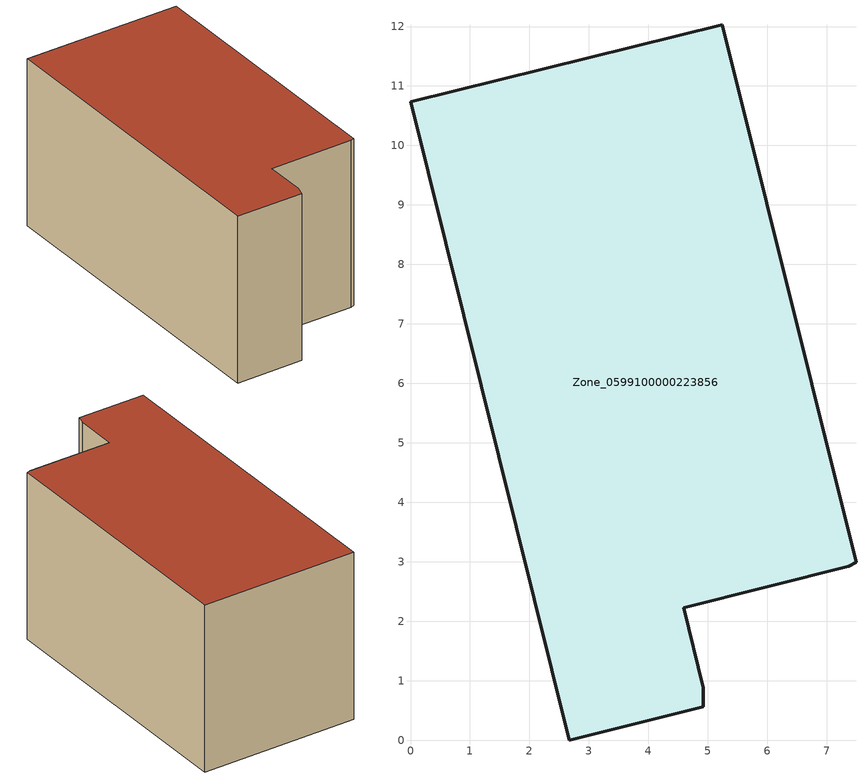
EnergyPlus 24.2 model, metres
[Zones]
Zone_0599100000223856
 floor ground (C_G): 7.37,2.92 4.59,2.23 4.92,0.88 4.92,0.56 2.67,0 0,10.73 5.24,12.03 7.49,2.99 z0
 wall outside (C_F): 0,10.73 2.67,0 4.92,0.56 4.92,0.88 4.59,2.23 7.37,2.92 7.49,2.99 5.24,12.03 0,10.73 z0:5.79
 roof outside (C_R): 4.92,0.88 4.59,2.23 7.37,2.92 7.49,2.99 5.24,12.03 0,10.73 2.67,0 4.92,0.56 z5.79
[BUILDING]
Pand.0599100000223856: North Axis=0; Terrain=City; Loads Convergence Tolerance Value=0.04; Temperature Convergence Tolerance Value=0.4; Solar Distribution=FullExterior; Maximum Number of Warmup Days=25; Minimum Number of Warmup Days=1
[Site:Location]
Rotterdam.The.Hague.AP_ZH_NLD Design_Conditions: Latitude=51.96; Longitude=4.45; Time Zone=1; Elevation=-4.5
[SITE:GROUNDTEMPERATURE:BUILDINGSURFACE]
18, 18, 18, 18, 18, 18, 18, 18, 18, 18, 18, 18
[MATERIAL] Thermal Absorptance=0.9; Solar Absorptance=0.7; Visible Absorptance=0.7
Name | Roughness | Thickness | Conductivity | Density | Specific Heat
G.TI.1975-1991 | MediumSmooth | 0.15 | 0.288461 | 540 | 1210
F.TI.1975-1991 | Rough | 0.3 | 0.230769 | 1920 | 840
R.TI.1975-1991 | MediumRough | 0.2 | 0.153846 | 1500 | 1000
[CONSTRUCTION]
C_G: G.TI.1975-1991
C_F: F.TI.1975-1991
C_R: R.TI.1975-1991
[ZONE]
Zone_0599100000223856: Type=1; Multiplier=1; Ceiling Height=Autocalculate; Volume=Autocalculate; Floor Area=autocalculate; Part of Total Floor Area=Yes
[ZONEINFILTRATION:DESIGNFLOWRATE]
Infil_Zone_0599100000223856: Zone or ZoneList or Space or SpaceList=Zone_0599100000223856; Schedule=AlwaysOn; Design Flow Rate Calculation Method=Flow/Area; Flow Rate per Floor Area=0.003; Constant Term Coefficient=1; Temperature Term Coefficient=0; Velocity Term Coefficient=0; Velocity Squared Term Coefficient=0
[HVACTEMPLATE:ZONE:IDEALLOADSAIRSYSTEM]
Zone_0599100000223856: Maximum Heating Supply Air Temperature=50; Minimum Cooling Supply Air Temperature=13; Maximum Heating Supply Air Humidity Ratio=0.0156; Minimum Cooling Supply Air Humidity Ratio=0.0077; Heating Limit=NoLimit; Cooling Limit=NoLimit; Dehumidification Control Type=ConstantSensibleHeatRatio; Cooling Sensible Heat Ratio=0.7; Dehumidification Setpoint=60; Humidification Control Type=None; Humidification Setpoint=30; Outdoor Air Method=None; Outdoor Air Flow Rate per Person=0.00944; Outdoor Air Flow Rate per Zone Floor Area=0; Outdoor Air Flow Rate per Zone=0; Demand Controlled Ventilation Type=None; Outdoor Air Economizer Type=NoEconomizer; Heat Recovery Type=None; Sensible Heat Recovery Effectiveness=0.7; Latent Heat Recovery Effectiveness=0.65
[ZONECONTROL:THERMOSTAT]
ThermostatControl_Zone_0599100000223856: Zone or ZoneList=Zone_0599100000223856; Control Type Schedule=DualSetpointControlType; Control 1=Thermostat_Zone_0599100000223856; Temperature Difference Between Cutout And Setpoint=0
[THERMOSTATSETPOINT:DUALSETPOINT]
Thermostat_Zone_0599100000223856: Heating Setpoint Temperature Schedule=HeatingSetpoint_Zone_0599100000223856; Cooling Setpoint Temperature Schedule=CoolingSetpoint_Zone_0599100000223856
[SCHEDULE:COMPACT]
HeatingSetpoint_Zone_0599100000223856: Through: 12/31, For: AllDays, Until: 24:00, 21
CoolingSetpoint_Zone_0599100000223856: Through: 12/31, For: AllDays, Until: 24:00, 24
DualSetpointControlType: Through: 12/31, For: AllDays, Until: 24:00, 4
AlwaysOn: Through: 12/31, For: AllDays, Until: 24:00, 1
